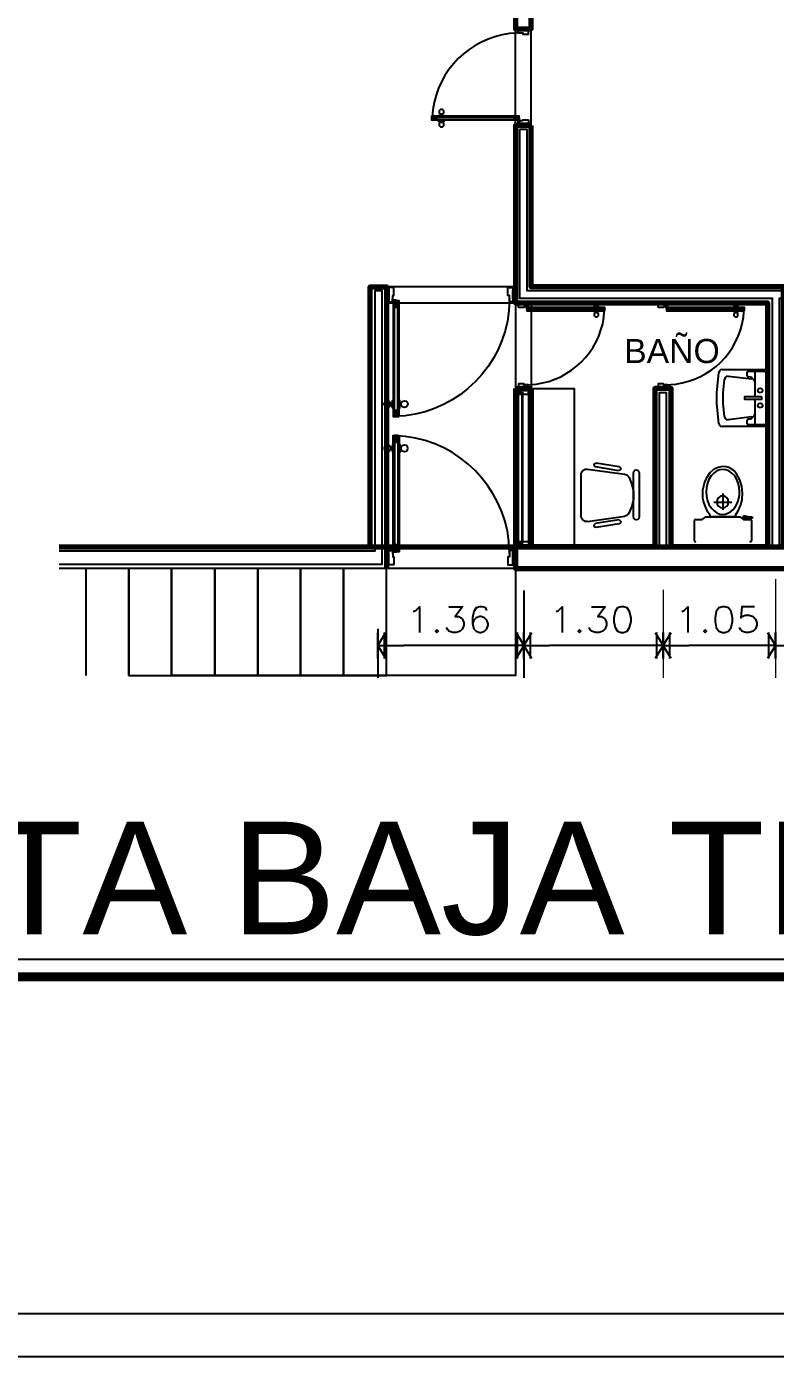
# Model space of a CAD drawing. Header units: inches. Extents: x 5 to 295, y 10 to 227.
# Drawn here: x 192.19 to 209.63, y 11.53 to 42.51 of the extents above; entities that cross this region are included whole.
import ezdxf

# ---------------------------------------------------------------- set-up
doc = ezdxf.new("R2010")
doc.units = ezdxf.units.IN
doc.header["$MEASUREMENT"] = 0
for name, color, linetype in [('1- 1', 1, 'Continuous'), ('1- muro 1', 8, 'Continuous'), ('1- muro de carga', 5, 'Continuous'), ('1- tex', 81, 'Continuous'), ('2- sanitarios', 2, 'Continuous'), ('8', 8, 'Continuous'), ('dim-75', 2, 'Continuous'), ('proy ante', 7, 'Continuous'), ('PUERTAS', 2, 'Continuous'), ('Ventana', 140, 'Continuous')]:
    doc.layers.add(name, color=color, linetype=linetype)
doc.styles.add('ALA', font='arial.ttf')
doc.styles.add('ROMANT', font='arial.ttf', dxfattribs={"height": 22})

msp = doc.modelspace()

# ---------------------------------------------------------------- linework, layer by layer
at = {"layer": '1- 1', "lineweight": 25}
for points in [[(4.72, 226.632), (4.72, 11.529), (294.863, 11.529), (294.863, 226.632), (4.72, 226.632)], [(194.57, 27.39), (194.57, 29.886), (193.567, 29.886), (193.567, 27.39)], [(194.57, 29.886), (194.57, 27.39), (195.566, 27.39), (195.566, 29.886), (194.57, 29.886)], [(203.575, 29.886), (203.575, 27.39), (195.566, 27.39), (196.569, 27.39), (196.569, 29.886), (195.566, 29.886), (195.566, 27.39)], [(196.569, 29.886), (196.569, 27.39), (197.572, 27.39), (197.572, 29.886), (196.569, 29.886)], [(197.572, 29.886), (197.572, 27.39), (198.567, 27.39), (198.567, 29.886), (197.572, 29.886)], [(198.567, 29.886), (198.567, 27.39), (199.57, 27.39), (199.57, 29.886), (198.567, 29.886)], [(199.57, 29.886), (199.57, 27.39), (200.573, 27.39), (200.573, 29.886), (199.57, 29.886)], [(250.194, 12.524), (6.229, 12.524)]]:
    msp.add_lwpolyline(points, dxfattribs=at)
at = {"layer": '1- muro 1', "lineweight": 70}
for points in [[(192.943, 30.392), (218.077, 30.392), (218.077, 79.91)], [(203.852, 79.539), (218.583, 79.539), (218.583, 79.91), (203.575, 79.91), (203.575, 42.461), (203.946, 42.461), (203.946, 79.539)], [(203.946, 40.21), (203.575, 40.21), (203.575, 36.079), (209.452, 36.079), (209.452, 30.392), (207.201, 30.392), (207.201, 34.08), (206.822, 34.08), (206.822, 30.392), (203.575, 30.392), (203.575, 29.886), (218.07, 29.886), (218.07, 30.392), (209.823, 30.392), (209.823, 36.45), (203.946, 36.45), (203.946, 40.21)], [(200.194, 30.392), (200.194, 36.45), (200.573, 36.45), (200.573, 29.886)], [(203.575, 34.08), (203.946, 34.08)], [(203.575, 34.08), (203.575, 30.392)], [(203.946, 34.08), (203.946, 30.392)]]:
    msp.add_lwpolyline(points, dxfattribs=at)
at = {"layer": '1- muro de carga'}
for points in [[(203.67, 40.115), (203.67, 36.182), (209.555, 36.182), (209.555, 30.392)], [(209.728, 30.392), (209.728, 36.182), (211.656, 36.182), (211.656, 36.355), (203.852, 36.355), (203.852, 40.115), (203.67, 40.115)], [(192.943, 29.989), (200.471, 29.989), (200.471, 36.355), (200.297, 36.355), (200.297, 30.289), (192.943, 30.289)], [(207.098, 30.392), (207.098, 33.978), (206.924, 33.978), (206.924, 30.392)]]:
    msp.add_lwpolyline(points, dxfattribs=at)
at = {"layer": '2- sanitarios', "lineweight": 25}
for points in [[(208.314, 33.259), (208.267, 33.741), (208.267, 33.978), (208.314, 34.452)], [(208.393, 34.523), (208.354, 34.515), (208.33, 34.491), (208.314, 34.452)], [(208.393, 34.523), (209.428, 34.523)], [(209.002, 34.483), (208.986, 34.475), (208.978, 34.46)], [(208.978, 34.373), (208.978, 34.46)], [(209.002, 34.483), (209.389, 34.483)], [(209.152, 34.523), (209.152, 33.891)], [(209.412, 34.46), (209.404, 34.475), (209.389, 34.483)], [(209.412, 34.46), (209.412, 33.259)], [(209.452, 34.499), (209.444, 34.515), (209.428, 34.523)], [(209.452, 34.499), (209.452, 33.219)], [(208.449, 33.417), (208.417, 33.741), (208.417, 33.978), (208.449, 34.294)], [(208.536, 34.365), (208.496, 34.357), (208.464, 34.333), (208.449, 34.294)], [(208.536, 34.365), (209.081, 34.302)], [(208.978, 34.373), (208.986, 34.357), (209.002, 34.349)], [(209.089, 34.302), (209.089, 34.31), (209.081, 34.333), (209.057, 34.341), (209.002, 34.349)], [(209.152, 34.231), (209.144, 34.262), (209.12, 34.294), (209.081, 34.302)], [(203.946, 30.392), (204.949, 30.392), (204.949, 34.073), (203.946, 34.073)], [(209.31, 33.891), (209.31, 33.828), (208.923, 33.828), (208.923, 33.891), (209.31, 33.891)], [(209.152, 33.828), (209.152, 33.196)], [(209.081, 33.417), (209.12, 33.425), (209.144, 33.456), (209.152, 33.488)], [(208.314, 33.259), (208.33, 33.227), (208.354, 33.204), (208.393, 33.196)], [(209.428, 33.196), (208.393, 33.196)], [(208.449, 33.417), (208.464, 33.385), (208.496, 33.362), (208.536, 33.354)], [(209.081, 33.417), (208.536, 33.354)], [(209.002, 33.37), (208.986, 33.362), (208.978, 33.346)], [(208.978, 33.259), (208.978, 33.346)], [(208.978, 33.259), (208.986, 33.243), (209.002, 33.235)], [(209.002, 33.37), (209.057, 33.37), (209.081, 33.385), (209.089, 33.409), (209.089, 33.417)], [(209.389, 33.235), (209.002, 33.235)], [(209.389, 33.235), (209.404, 33.243), (209.412, 33.259)], [(209.428, 33.196), (209.444, 33.204), (209.452, 33.219)], [(205.439, 32.256), (205.416, 32.272), (205.408, 32.303), (205.423, 32.335), (205.455, 32.343)], [(205.984, 32.161), (205.439, 32.256)], [(205.992, 32.256), (205.455, 32.343)], [(205.992, 32.256), (206.024, 32.232), (206.032, 32.201), (206.008, 32.177), (205.984, 32.169)], [(205.1, 32.066), (205.115, 32.129), (205.147, 32.169), (205.202, 32.201), (205.258, 32.201)], [(205.1, 32.066), (205.1, 31.118)], [(205.258, 32.201), (206.126, 32.082)], [(206.126, 32.082), (206.174, 32.066), (206.205, 32.035), (206.229, 32.003)], [(206.229, 32.003), (206.292, 31.845), (206.324, 31.679), (206.324, 31.505), (206.292, 31.34), (206.229, 31.189)], [(206.324, 32.114), (206.332, 32.145), (206.355, 32.177), (206.387, 32.185), (206.427, 32.177), (206.45, 32.145), (206.458, 32.114)], [(206.324, 31.095), (206.324, 32.114)], [(206.458, 32.114), (206.458, 31.095)], [(208.133, 32.043), (208.085, 31.964), (208.054, 31.877)], [(208.686, 32.043), (208.622, 32.106), (208.551, 32.161), (208.48, 32.185), (208.409, 32.193), (208.338, 32.185), (208.267, 32.161), (208.196, 32.106), (208.133, 32.043)], [(208.765, 31.877), (208.733, 31.964), (208.686, 32.043)], [(208.867, 31.64), (208.852, 31.798), (208.804, 31.956), (208.725, 32.09)], [(208.054, 31.877), (208.03, 31.774), (208.022, 31.671), (208.03, 31.569), (208.054, 31.466)], [(208.409, 31.632), (208.409, 31.253)], [(208.701, 31.126), (208.773, 31.245), (208.828, 31.371), (208.859, 31.505), (208.867, 31.64)], [(208.196, 31.434), (208.615, 31.434)], [(208.267, 31.434), (208.275, 31.387), (208.307, 31.34), (208.354, 31.308), (208.409, 31.3), (208.457, 31.308), (208.504, 31.34), (208.536, 31.387), (208.543, 31.434), (208.536, 31.49), (208.504, 31.537), (208.457, 31.569), (208.409, 31.577), (208.354, 31.569), (208.307, 31.537), (208.275, 31.49), (208.267, 31.434)], [(205.258, 30.984), (205.202, 30.984), (205.147, 31.016), (205.115, 31.063), (205.1, 31.118)], [(205.258, 30.984), (206.126, 31.103)], [(205.984, 31.024), (205.439, 30.937)], [(205.984, 31.024), (206.008, 31.008), (206.032, 30.984), (206.024, 30.953), (205.992, 30.929)], [(206.229, 31.189), (206.205, 31.15), (206.174, 31.118), (206.126, 31.103)], [(206.458, 31.095), (206.45, 31.055), (206.427, 31.032), (206.387, 31.024), (206.355, 31.032), (206.332, 31.055), (206.324, 31.095)], [(207.777, 31.032), (207.754, 31.024), (207.738, 31.008)], [(207.738, 31.008), (207.738, 30.534)], [(207.777, 31.032), (207.927, 31.032), (208.014, 31.087), (208.804, 31.087), (208.891, 31.032), (209.041, 31.032)], [(208.117, 31.087), (208.117, 31.126)], [(208.701, 31.126), (208.701, 31.087), (208.117, 31.087)], [(208.891, 31.11), (208.931, 31.11), (209.025, 31.087), (209.089, 31.087)], [(208.891, 31.063), (208.891, 31.11)], [(209.089, 31.087), (209.089, 31.063), (208.891, 31.063)], [(209.073, 31.008), (209.065, 31.024), (209.041, 31.032)], [(209.073, 31.008), (209.073, 30.534)], [(205.455, 30.842), (205.423, 30.85), (205.408, 30.881), (205.416, 30.913), (205.439, 30.929)], [(205.992, 30.929), (205.455, 30.842)], [(207.738, 30.534), (207.754, 30.518), (207.777, 30.51)], [(209.041, 30.51), (209.065, 30.518), (209.073, 30.534)]]:
    msp.add_lwpolyline(points, dxfattribs=at)
for points in [[(209.278, 33.978), (209.278, 33.978), (209.318, 33.994), (209.318, 33.994), (209.393, 34.118), (209.163, 34.118), (209.239, 33.994), (209.239, 33.994), (209.278, 33.978), (209.278, 33.978)], [(209.278, 33.63), (209.278, 33.63), (209.318, 33.646), (209.318, 33.646), (209.393, 33.771), (209.163, 33.771), (209.239, 33.646), (209.239, 33.646), (209.278, 33.63), (209.278, 33.63)], [(208.725, 32.09), (208.725, 32.09), (208.662, 32.169), (208.662, 32.169), (208.513, 32.291), (208.338, 32.283), (208.18, 32.185), (208.18, 32.185), (208.109, 32.114), (208.109, 32.114)], [(208.109, 32.114), (208.109, 32.114), (208.022, 31.987), (208.022, 31.987), (207.905, 31.741), (207.894, 31.494), (208.03, 31.253), (208.03, 31.253), (208.117, 31.126), (208.117, 31.126)], [(208.054, 31.466), (208.054, 31.466), (208.085, 31.379), (208.085, 31.379), (208.392, 30.858), (208.879, 31.311), (208.788, 31.774), (208.788, 31.774), (208.765, 31.877), (208.765, 31.877)]]:
    msp.add_open_spline(points, degree=3, knots=[0, 0, 0, 0, 1, 1, 1, 2, 2, 2, 3, 3, 3, 3], dxfattribs=at)
at = {"layer": '8'}
msp.add_line((181.97, 20.784), (233.721, 20.784), dxfattribs=at)
at = {"layer": '8', "const_width": 0.206}
msp.add_lwpolyline([(181.97, 20.373), (233.721, 20.373)], dxfattribs=at)
at = {"layer": 'dim-75'}
for points in [[(203.773, 29.373), (203.773, 27.343)], [(203.773, 29.373), (203.773, 27.343)], [(201.197, 28.883), (201.253, 28.907), (201.34, 28.994), (201.34, 28.393)], [(202.027, 28.994), (202.343, 28.994), (202.169, 28.765), (202.256, 28.765), (202.311, 28.741), (202.343, 28.709), (202.374, 28.622), (202.374, 28.567), (202.343, 28.48), (202.288, 28.425), (202.201, 28.393), (202.114, 28.393), (202.027, 28.425), (202.003, 28.456), (201.972, 28.512)], [(202.912, 28.907), (202.888, 28.97), (202.801, 28.994), (202.746, 28.994), (202.659, 28.97), (202.604, 28.883), (202.572, 28.741), (202.572, 28.599), (202.604, 28.48), (202.659, 28.425), (202.746, 28.393), (202.769, 28.393), (202.856, 28.425), (202.912, 28.48), (202.943, 28.567), (202.943, 28.599), (202.912, 28.686), (202.856, 28.741), (202.769, 28.765), (202.746, 28.765), (202.659, 28.741), (202.604, 28.686), (202.572, 28.599)], [(204.523, 28.883), (204.578, 28.907), (204.665, 28.994), (204.665, 28.393)], [(205.352, 28.994), (205.668, 28.994), (205.495, 28.765), (205.581, 28.765), (205.637, 28.741), (205.668, 28.709), (205.7, 28.622), (205.7, 28.567), (205.668, 28.48), (205.613, 28.425), (205.526, 28.393), (205.439, 28.393), (205.352, 28.425), (205.321, 28.456), (205.297, 28.512)], [(206.04, 28.994), (205.953, 28.97), (205.897, 28.883), (205.866, 28.741), (205.866, 28.654), (205.897, 28.512), (205.953, 28.425), (206.04, 28.393), (206.095, 28.393), (206.182, 28.425), (206.237, 28.512), (206.269, 28.654), (206.269, 28.741), (206.237, 28.883), (206.182, 28.97), (206.095, 28.994), (206.04, 28.994)], [(207.453, 28.883), (207.509, 28.907), (207.596, 28.994), (207.596, 28.393)], [(208.401, 28.994), (208.314, 28.97), (208.251, 28.883), (208.228, 28.741), (208.228, 28.654), (208.251, 28.512), (208.314, 28.425), (208.401, 28.393), (208.457, 28.393), (208.543, 28.425), (208.599, 28.512), (208.63, 28.654), (208.63, 28.741), (208.599, 28.883), (208.543, 28.97), (208.457, 28.994), (208.401, 28.994)], [(209.144, 28.994), (208.852, 28.994), (208.828, 28.741), (208.852, 28.765), (208.938, 28.796), (209.025, 28.796), (209.112, 28.765), (209.168, 28.709), (209.199, 28.622), (209.199, 28.567), (209.168, 28.48), (209.112, 28.425), (209.025, 28.393), (208.938, 28.393), (208.852, 28.425), (208.828, 28.456), (208.796, 28.512)], [(200.368, 28.48), (200.368, 27.343)], [(200.558, 27.793), (200.368, 28.093), (200.558, 28.393)], [(200.368, 27.793), (200.368, 28.393)], [(200.518, 28.393), (200.518, 27.793)], [(201.743, 28.456), (201.711, 28.425), (201.743, 28.393), (201.774, 28.425), (201.743, 28.456)], [(203.591, 28.393), (203.773, 28.093), (203.591, 27.793)], [(203.622, 27.793), (203.622, 28.393)], [(203.962, 27.793), (203.773, 28.093), (203.962, 28.393)], [(203.773, 27.793), (203.773, 28.393)], [(203.773, 28.393), (203.773, 27.793)], [(203.923, 28.393), (203.923, 27.793)], [(205.068, 28.456), (205.036, 28.425), (205.068, 28.393), (205.1, 28.425), (205.068, 28.456)], [(206.829, 28.393), (207.019, 28.093), (206.829, 27.793)], [(206.869, 27.793), (206.869, 28.393)], [(207.201, 27.793), (207.019, 28.093), (207.201, 28.393)], [(207.019, 27.793), (207.019, 28.393)], [(207.019, 28.393), (207.019, 27.793)], [(207.169, 28.393), (207.169, 27.793)], [(207.998, 28.456), (207.967, 28.425), (207.998, 28.393), (208.03, 28.425), (207.998, 28.456)], [(209.452, 28.393), (209.634, 28.093), (209.452, 27.793)], [(209.483, 27.793), (209.483, 28.393)], [(209.634, 27.793), (209.634, 28.393)], [(209.634, 28.393), (209.634, 27.793)], [(200.368, 28.093), (200.968, 28.093)], [(203.172, 28.093), (200.968, 28.093)], [(203.773, 28.093), (203.172, 28.093)], [(203.773, 28.093), (204.373, 28.093)], [(206.419, 28.093), (204.373, 28.093)], [(207.019, 28.093), (206.419, 28.093)], [(207.019, 28.093), (207.619, 28.093)], [(209.033, 28.093), (207.619, 28.093)], [(209.634, 28.093), (209.033, 28.093)], [(209.634, 28.093), (210.234, 28.093)]]:
    msp.add_lwpolyline(points, dxfattribs=at)
at = {"layer": 'proy ante', "lineweight": 5}
for points in [[(209.634, 29.641), (209.634, 27.343)], [(209.634, 29.641), (209.634, 27.343)], [(207.019, 29.389), (207.019, 27.343)], [(207.019, 29.389), (207.019, 27.343)]]:
    msp.add_lwpolyline(points, dxfattribs=at)
at = {"layer": 'PUERTAS', "lineweight": 25}
for points in [[(203.575, 40.21), (203.575, 42.461)], [(203.686, 42.461), (203.686, 42.422), (203.836, 42.422), (203.836, 42.461), (203.686, 42.461)], [(203.946, 40.21), (203.946, 42.461)], [(203.638, 42.422), (203.638, 42.366), (203.749, 42.366), (203.749, 42.335), (203.883, 42.335), (203.883, 42.422), (203.638, 42.422)], [(201.632, 40.431), (203.654, 40.431), (203.654, 40.384), (203.646, 40.384), (203.646, 40.329), (201.632, 40.329), (201.632, 40.431)], [(201.632, 40.407), (201.743, 40.352)], [(201.743, 40.407), (201.632, 40.352), (201.743, 40.352), (201.743, 40.407), (201.632, 40.407), (201.632, 40.352)], [(201.743, 40.407), (203.536, 40.407)], [(201.743, 40.352), (203.536, 40.352)], [(201.782, 40.439), (201.782, 40.431)], [(201.782, 40.313), (201.782, 40.329)], [(201.782, 40.313), (201.924, 40.313)], [(201.869, 40.471), (201.908, 40.502), (201.908, 40.55), (201.877, 40.581), (201.829, 40.581), (201.798, 40.55), (201.798, 40.502), (201.829, 40.471)], [(201.829, 40.289), (201.798, 40.257), (201.798, 40.21), (201.829, 40.178), (201.877, 40.178), (201.908, 40.21), (201.908, 40.257), (201.869, 40.289)], [(201.814, 40.439), (201.814, 40.431)], [(201.814, 40.313), (201.814, 40.329)], [(201.822, 40.439), (201.822, 40.431)], [(201.822, 40.313), (201.822, 40.329)], [(201.837, 40.439), (201.837, 40.431)], [(201.837, 40.313), (201.837, 40.329)], [(201.853, 40.439), (201.853, 40.431)], [(201.853, 40.313), (201.853, 40.329)], [(201.861, 40.471), (201.861, 40.439)], [(201.861, 40.289), (201.861, 40.313)], [(201.869, 40.471), (201.869, 40.439)], [(201.869, 40.439), (201.869, 40.431)], [(201.869, 40.313), (201.869, 40.329)], [(201.869, 40.289), (201.869, 40.313)], [(201.877, 40.439), (201.877, 40.431)], [(201.877, 40.313), (201.877, 40.329)], [(201.885, 40.439), (201.885, 40.431)], [(201.885, 40.313), (201.885, 40.329)], [(201.893, 40.439), (201.893, 40.431)], [(201.893, 40.313), (201.893, 40.329)], [(201.901, 40.439), (201.901, 40.431)], [(201.901, 40.439), (201.901, 40.431)], [(201.901, 40.313), (201.901, 40.329)], [(201.901, 40.313), (201.901, 40.329)], [(201.924, 40.439), (201.924, 40.431)], [(201.924, 40.439), (201.924, 40.431)], [(201.924, 40.313), (201.924, 40.329)], [(201.924, 40.313), (201.924, 40.329)], [(203.536, 40.407), (203.536, 40.352), (203.646, 40.352), (203.646, 40.407), (203.536, 40.407)], [(203.536, 40.407), (203.646, 40.352)], [(203.536, 40.352), (203.646, 40.407)], [(203.536, 40.352), (203.536, 40.352)], [(203.883, 40.344), (203.883, 40.257), (203.638, 40.257), (203.638, 40.313), (203.686, 40.313), (203.686, 40.321), (203.749, 40.321), (203.749, 40.344), (203.883, 40.344)], [(203.654, 40.329), (203.654, 40.376), (203.662, 40.376), (203.662, 40.329)], [(203.654, 40.329), (203.654, 40.321), (203.662, 40.313), (203.67, 40.321), (203.67, 40.329), (203.662, 40.329)], [(203.686, 40.257), (203.686, 40.21), (203.836, 40.21), (203.836, 40.257), (203.686, 40.257)], [(203.575, 36.45), (200.573, 36.45)], [(200.573, 36.079), (200.573, 36.45)], [(200.629, 36.363), (200.629, 36.166), (200.573, 36.166), (200.573, 36.363), (200.629, 36.363)], [(200.739, 36.434), (200.629, 36.434), (200.629, 36.103), (200.708, 36.103), (200.708, 36.174), (200.716, 36.174), (200.716, 36.245), (200.739, 36.245), (200.739, 36.434)], [(203.512, 36.103), (203.441, 36.103), (203.441, 36.245), (203.401, 36.245), (203.401, 36.434), (203.512, 36.434), (203.512, 36.103)], [(203.575, 36.363), (203.575, 36.166), (203.512, 36.166), (203.512, 36.363), (203.575, 36.363)], [(200.573, 36.079), (203.575, 36.079), (203.575, 34.08)], [(200.629, 36.166), (200.629, 36.166)], [(200.731, 36.126), (200.724, 36.118), (200.716, 36.126), (200.708, 36.134), (200.716, 36.142), (200.731, 36.142)], [(200.866, 33.425), (200.866, 36.126), (200.795, 36.126), (200.795, 36.11), (200.724, 36.11), (200.724, 33.425), (200.866, 33.425)], [(200.731, 36.126), (200.795, 36.126), (200.795, 36.142), (200.731, 36.142)], [(200.755, 35.968), (200.755, 36.11), (200.834, 36.11), (200.834, 35.968), (200.755, 35.968)], [(200.834, 35.96), (200.755, 36.11)], [(200.755, 35.96), (200.834, 36.11)], [(200.755, 33.575), (200.755, 35.968)], [(200.834, 33.575), (200.834, 35.968)], [(203.575, 36.166), (203.575, 36.166)], [(203.646, 35.968), (203.646, 36.039), (203.875, 36.039), (203.875, 35.992), (203.828, 35.992), (203.828, 35.984), (203.773, 35.984), (203.773, 35.968), (203.646, 35.968)], [(203.828, 36.039), (203.828, 36.079), (203.694, 36.079), (203.694, 36.039), (203.828, 36.039)], [(203.852, 35.968), (203.859, 35.976), (203.859, 35.984), (203.844, 35.984), (203.844, 35.968)], [(203.852, 35.968), (203.852, 35.929), (203.844, 35.929), (203.844, 35.968)], [(205.652, 35.881), (203.852, 35.881), (203.852, 35.929), (203.859, 35.929), (203.859, 35.976), (205.652, 35.976), (205.652, 35.881)], [(203.962, 35.905), (203.962, 35.953), (203.859, 35.953), (203.859, 35.905), (203.962, 35.905)], [(203.962, 35.905), (203.867, 35.953)], [(203.962, 35.953), (203.867, 35.905)], [(203.946, 36.079), (203.946, 34.08)], [(205.558, 35.953), (203.962, 35.953)], [(203.962, 35.953), (203.962, 35.953)], [(205.518, 35.984), (205.4, 35.984)], [(205.4, 35.984), (205.4, 35.976)], [(205.479, 36.016), (205.51, 36.039), (205.51, 36.079), (205.479, 36.11), (205.439, 36.11), (205.408, 36.079), (205.408, 36.039), (205.439, 36.016)], [(205.416, 35.984), (205.416, 35.976)], [(205.416, 35.984), (205.416, 35.976)], [(205.423, 35.984), (205.423, 35.976)], [(205.431, 35.984), (205.431, 35.976)], [(205.479, 36.016), (205.439, 36.016), (205.439, 35.984)], [(205.439, 36.016), (205.439, 35.984)], [(205.439, 35.984), (205.439, 35.976)], [(205.447, 36.016), (205.447, 35.984)], [(205.447, 35.984), (205.447, 35.976)], [(205.455, 36.016), (205.455, 35.984)], [(205.463, 35.984), (205.463, 35.976)], [(205.471, 35.984), (205.471, 35.976)], [(205.487, 35.984), (205.487, 35.976)], [(205.502, 35.984), (205.502, 35.976)], [(205.502, 35.984), (205.502, 35.976)], [(205.51, 35.984), (205.51, 35.976)], [(205.518, 35.984), (205.518, 35.976)], [(205.652, 35.905), (205.558, 35.953)], [(205.558, 35.905), (205.652, 35.953), (205.558, 35.953), (205.558, 35.905), (205.652, 35.905), (205.652, 35.953)], [(206.901, 35.968), (206.901, 36.039), (207.122, 36.039), (207.122, 35.992), (207.074, 35.992), (207.074, 35.984), (207.027, 35.984), (207.027, 35.968), (206.901, 35.968)], [(207.082, 36.039), (207.082, 36.079), (206.948, 36.079), (206.948, 36.039), (207.082, 36.039)], [(207.106, 35.968), (207.114, 35.976), (207.106, 35.984), (207.098, 35.984), (207.098, 35.968)], [(207.106, 35.968), (207.106, 35.929), (207.098, 35.929), (207.098, 35.968)], [(208.907, 35.881), (207.106, 35.881), (207.106, 35.929), (207.114, 35.929), (207.114, 35.976), (208.907, 35.976), (208.907, 35.881)], [(207.216, 35.905), (207.216, 35.953), (207.114, 35.953), (207.114, 35.905), (207.216, 35.905)], [(207.216, 35.905), (207.114, 35.953)], [(207.216, 35.953), (207.114, 35.905)], [(208.812, 35.953), (207.216, 35.953)], [(207.216, 35.953), (207.216, 35.953)], [(208.773, 35.984), (208.646, 35.984)], [(208.646, 35.984), (208.646, 35.976)], [(208.733, 36.016), (208.757, 36.039), (208.757, 36.079), (208.733, 36.11), (208.694, 36.11), (208.662, 36.079), (208.662, 36.039), (208.694, 36.016)], [(208.662, 35.984), (208.662, 35.976)], [(208.678, 35.984), (208.678, 35.976)], [(208.686, 35.984), (208.686, 35.976)], [(208.694, 36.016), (208.694, 35.984)], [(208.694, 35.984), (208.694, 35.976)], [(208.701, 36.016), (208.701, 35.984)], [(208.709, 35.984), (208.709, 35.976)], [(208.717, 36.016), (208.717, 35.984)], [(208.725, 35.984), (208.725, 35.976)], [(208.733, 36.016), (208.733, 35.984)], [(208.733, 35.984), (208.733, 35.976)], [(208.741, 35.984), (208.741, 35.976)], [(208.773, 35.984), (208.773, 35.976)], [(208.907, 35.905), (208.812, 35.953)], [(208.812, 35.905), (208.907, 35.953), (208.812, 35.953), (208.812, 35.905), (208.907, 35.905), (208.907, 35.953)], [(205.558, 35.905), (203.962, 35.905)], [(205.4, 35.874), (205.4, 35.881)], [(205.439, 35.85), (205.408, 35.818), (205.408, 35.779), (205.439, 35.747), (205.479, 35.747), (205.51, 35.779), (205.51, 35.818), (205.479, 35.85)], [(205.416, 35.874), (205.416, 35.881)], [(205.416, 35.874), (205.416, 35.881)], [(205.423, 35.874), (205.423, 35.881)], [(205.431, 35.874), (205.431, 35.881)], [(205.439, 35.874), (205.439, 35.881)], [(205.439, 35.85), (205.439, 35.874)], [(205.439, 35.874), (205.439, 35.85), (205.479, 35.85)], [(205.447, 35.874), (205.447, 35.881)], [(205.447, 35.85), (205.447, 35.874)], [(205.455, 35.85), (205.455, 35.874)], [(205.463, 35.874), (205.463, 35.881)], [(205.471, 35.874), (205.471, 35.881)], [(205.487, 35.874), (205.487, 35.881)], [(205.502, 35.874), (205.502, 35.881)], [(205.502, 35.874), (205.502, 35.881)], [(205.51, 35.874), (205.51, 35.881)], [(205.518, 35.874), (205.518, 35.881)], [(208.812, 35.905), (207.216, 35.905)], [(208.646, 35.874), (208.646, 35.881)], [(208.773, 35.874), (208.646, 35.874)], [(208.662, 35.874), (208.662, 35.881)], [(208.694, 35.85), (208.662, 35.818), (208.662, 35.779), (208.694, 35.747), (208.733, 35.747), (208.757, 35.779), (208.757, 35.818), (208.733, 35.85)], [(208.678, 35.874), (208.678, 35.881)], [(208.686, 35.874), (208.686, 35.881)], [(208.694, 35.874), (208.694, 35.881)], [(208.694, 35.85), (208.694, 35.874)], [(208.701, 35.85), (208.701, 35.874)], [(208.709, 35.874), (208.709, 35.881)], [(208.717, 35.85), (208.717, 35.874)], [(208.725, 35.874), (208.725, 35.881)], [(208.733, 35.874), (208.733, 35.881)], [(208.733, 35.85), (208.733, 35.874)], [(208.741, 35.874), (208.741, 35.881)], [(208.773, 35.874), (208.773, 35.881)], [(203.875, 34.12), (203.875, 34.167), (203.773, 34.167), (203.773, 34.191), (203.646, 34.191), (203.646, 34.12), (203.875, 34.12)], [(203.828, 34.08), (203.828, 34.12), (203.694, 34.12), (203.694, 34.08), (203.828, 34.08)], [(207.122, 34.12), (207.122, 34.167), (207.027, 34.167), (207.027, 34.191), (206.901, 34.191), (206.901, 34.12), (207.122, 34.12)], [(207.082, 34.08), (207.082, 34.12), (206.948, 34.12), (206.948, 34.08), (207.082, 34.08)], [(200.708, 33.622), (200.708, 33.812)], [(200.708, 33.812), (200.724, 33.812)], [(200.708, 33.796), (200.724, 33.796)], [(200.708, 33.788), (200.724, 33.788)], [(200.708, 33.78), (200.724, 33.78)], [(200.708, 33.772), (200.724, 33.772)], [(200.882, 33.812), (200.866, 33.812)], [(200.866, 33.622), (200.882, 33.622), (200.882, 33.812)], [(200.882, 33.796), (200.866, 33.796)], [(200.882, 33.788), (200.866, 33.788)], [(200.882, 33.78), (200.866, 33.78)], [(200.882, 33.772), (200.866, 33.772)], [(200.668, 33.686), (200.668, 33.749)], [(200.668, 33.749), (200.708, 33.749)], [(200.668, 33.733), (200.708, 33.733)], [(200.668, 33.709), (200.708, 33.709)], [(200.668, 33.701), (200.708, 33.701)], [(200.668, 33.693), (200.708, 33.693)], [(200.668, 33.686), (200.708, 33.686)], [(200.708, 33.765), (200.724, 33.765)], [(200.708, 33.757), (200.724, 33.757)], [(200.708, 33.741), (200.724, 33.741)], [(200.708, 33.717), (200.724, 33.717)], [(200.708, 33.701), (200.724, 33.701)], [(200.708, 33.686), (200.724, 33.686)], [(200.708, 33.67), (200.724, 33.67)], [(200.708, 33.662), (200.724, 33.662)], [(200.708, 33.654), (200.724, 33.654)], [(200.708, 33.654), (200.724, 33.654)], [(200.708, 33.646), (200.724, 33.646)], [(200.708, 33.622), (200.724, 33.622)], [(200.708, 33.622), (200.724, 33.622)], [(200.834, 33.425), (200.755, 33.575)], [(200.834, 33.575), (200.755, 33.425), (200.755, 33.575), (200.834, 33.575), (200.834, 33.425), (200.755, 33.425)], [(200.882, 33.765), (200.866, 33.765)], [(200.882, 33.757), (200.866, 33.757)], [(200.882, 33.741), (200.866, 33.741)], [(200.882, 33.717), (200.866, 33.717)], [(200.882, 33.701), (200.866, 33.701)], [(200.882, 33.686), (200.866, 33.686)], [(200.882, 33.67), (200.866, 33.67)], [(200.882, 33.662), (200.866, 33.662)], [(200.882, 33.654), (200.866, 33.654)], [(200.882, 33.654), (200.866, 33.654)], [(200.882, 33.646), (200.866, 33.646)], [(200.882, 33.622), (200.866, 33.622)], [(200.913, 33.749), (200.882, 33.749)], [(200.913, 33.733), (200.882, 33.733)], [(200.913, 33.709), (200.882, 33.709)], [(200.913, 33.701), (200.882, 33.701)], [(200.913, 33.693), (200.882, 33.693)], [(200.913, 33.686), (200.882, 33.686)], [(200.913, 33.686), (200.913, 33.749)], [(200.866, 32.983), (200.866, 30.273), (200.795, 30.273), (200.795, 30.289), (200.724, 30.289), (200.724, 32.983), (200.866, 32.983)], [(200.834, 32.983), (200.755, 32.832)], [(200.834, 32.832), (200.755, 32.983), (200.755, 32.832), (200.834, 32.832), (200.834, 32.983), (200.755, 32.983)], [(200.668, 32.714), (200.668, 32.659), (200.708, 32.659)], [(200.668, 32.706), (200.708, 32.706)], [(200.668, 32.698), (200.708, 32.698)], [(200.668, 32.674), (200.708, 32.674)], [(200.668, 32.667), (200.708, 32.667)], [(200.668, 32.659), (200.708, 32.659)], [(200.708, 32.777), (200.708, 32.588)], [(200.708, 32.777), (200.724, 32.777)], [(200.708, 32.761), (200.724, 32.761)], [(200.708, 32.761), (200.724, 32.761)], [(200.708, 32.753), (200.724, 32.753)], [(200.708, 32.73), (200.724, 32.73)], [(200.708, 32.722), (200.724, 32.722)], [(200.708, 32.706), (200.724, 32.706)], [(200.708, 32.682), (200.724, 32.682)], [(200.708, 32.667), (200.724, 32.667)], [(200.708, 32.651), (200.724, 32.651)], [(200.708, 32.635), (200.724, 32.635)], [(200.708, 32.619), (200.724, 32.619)], [(200.708, 32.588), (200.724, 32.588)], [(200.708, 32.588), (200.724, 32.588)], [(200.755, 32.832), (200.755, 30.439)], [(200.834, 32.832), (200.834, 30.439)], [(200.882, 32.777), (200.866, 32.777)], [(200.882, 32.761), (200.866, 32.761)], [(200.882, 32.761), (200.866, 32.761)], [(200.882, 32.753), (200.866, 32.753)], [(200.882, 32.73), (200.866, 32.73)], [(200.882, 32.722), (200.866, 32.722)], [(200.882, 32.706), (200.866, 32.706)], [(200.882, 32.682), (200.866, 32.682)], [(200.882, 32.667), (200.866, 32.667)], [(200.882, 32.651), (200.866, 32.651)], [(200.882, 32.635), (200.866, 32.635)], [(200.882, 32.619), (200.866, 32.619)], [(200.882, 32.588), (200.866, 32.588)], [(200.882, 32.588), (200.866, 32.588)], [(200.882, 32.777), (200.882, 32.588)], [(200.882, 32.659), (200.913, 32.659), (200.913, 32.714)], [(200.913, 32.706), (200.882, 32.706)], [(200.913, 32.698), (200.882, 32.698)], [(200.913, 32.674), (200.882, 32.674)], [(200.913, 32.667), (200.882, 32.667)], [(200.913, 32.659), (200.882, 32.659)], [(218.583, 31.766), (218.583, 29.886), (192.943, 29.886)], [(203.575, 30.392), (200.573, 30.392)], [(200.755, 30.439), (200.755, 30.289), (200.834, 30.289), (200.834, 30.439), (200.755, 30.439)], [(200.834, 30.439), (200.755, 30.297)], [(200.755, 30.439), (200.834, 30.297)], [(200.629, 30.036), (200.629, 30.242), (200.573, 30.242), (200.573, 30.036), (200.629, 30.036)], [(200.739, 29.973), (200.629, 29.973), (200.629, 30.305), (200.708, 30.305), (200.708, 30.234), (200.716, 30.234), (200.716, 30.155), (200.739, 30.155), (200.739, 29.973)], [(200.629, 30.242), (200.629, 30.242)], [(200.731, 30.281), (200.716, 30.281), (200.708, 30.273), (200.716, 30.265), (200.724, 30.257), (200.731, 30.265)], [(200.731, 30.281), (200.795, 30.281), (200.795, 30.265), (200.731, 30.265)], [(203.512, 30.305), (203.441, 30.305), (203.441, 30.155), (203.401, 30.155), (203.401, 29.973), (203.512, 29.973), (203.512, 30.305)], [(203.575, 30.036), (203.575, 30.242), (203.512, 30.242), (203.512, 30.036), (203.575, 30.036)], [(203.575, 30.242), (203.575, 30.242)], [(203.575, 29.886), (200.573, 29.886)]]:
    msp.add_lwpolyline(points, dxfattribs=at)
for points, knots in [([(203.694, 42.366), (203.694, 42.366), (203.441, 42.351), (203.441, 42.351), (202.499, 42.226), (201.784, 41.51), (201.648, 40.573), (201.648, 40.573), (201.632, 40.329), (201.632, 40.329)], [0, 0, 0, 0, 1, 1, 1, 2, 2, 2, 3, 3, 3, 3]), ([(201.782, 40.439), (201.782, 40.439), (201.782, 40.431), (201.782, 40.431), (201.782, 40.431), (201.782, 40.439), (201.782, 40.439), (201.782, 40.439), (201.782, 40.431), (201.782, 40.431), (201.782, 40.431), (201.782, 40.439), (201.782, 40.439), (201.782, 40.439), (201.924, 40.439), (201.924, 40.439)], [0, 0, 0, 0, 1, 1, 1, 2, 2, 2, 3, 3, 3, 4, 4, 4, 5, 5, 5, 5]), ([(201.782, 40.313), (201.782, 40.313), (201.782, 40.329), (201.782, 40.329), (201.782, 40.329), (201.782, 40.313), (201.782, 40.313), (201.782, 40.313), (201.782, 40.329), (201.782, 40.329), (201.782, 40.329), (201.782, 40.313), (201.782, 40.313)], [0, 0, 0, 0, 1, 1, 1, 2, 2, 2, 3, 3, 3, 4, 4, 4, 4]), ([(201.79, 40.439), (201.79, 40.439), (201.79, 40.431), (201.79, 40.431), (201.79, 40.431), (201.79, 40.439), (201.79, 40.439), (201.79, 40.439), (201.79, 40.431), (201.79, 40.431)], [0, 0, 0, 0, 1, 1, 1, 2, 2, 2, 3, 3, 3, 3]), ([(201.79, 40.313), (201.79, 40.313), (201.79, 40.329), (201.79, 40.329), (201.79, 40.329), (201.79, 40.313), (201.79, 40.313), (201.79, 40.313), (201.79, 40.329), (201.79, 40.329)], [0, 0, 0, 0, 1, 1, 1, 2, 2, 2, 3, 3, 3, 3]), ([(201.798, 40.439), (201.798, 40.439), (201.798, 40.431), (201.798, 40.431), (201.798, 40.431), (201.798, 40.439), (201.798, 40.439)], [0, 0, 0, 0, 1, 1, 1, 2, 2, 2, 2]), ([(201.798, 40.313), (201.798, 40.313), (201.798, 40.329), (201.798, 40.329), (201.798, 40.329), (201.798, 40.313), (201.798, 40.313)], [0, 0, 0, 0, 1, 1, 1, 2, 2, 2, 2]), ([(201.806, 40.439), (201.806, 40.439), (201.806, 40.431), (201.806, 40.431), (201.806, 40.431), (201.806, 40.439), (201.806, 40.439)], [0, 0, 0, 0, 1, 1, 1, 2, 2, 2, 2]), ([(201.806, 40.313), (201.806, 40.313), (201.806, 40.329), (201.806, 40.329), (201.806, 40.329), (201.806, 40.313), (201.806, 40.313)], [0, 0, 0, 0, 1, 1, 1, 2, 2, 2, 2]), ([(201.829, 40.471), (201.829, 40.471), (201.829, 40.439), (201.829, 40.439), (201.829, 40.439), (201.829, 40.471), (201.829, 40.471)], [0, 0, 0, 0, 1, 1, 1, 2, 2, 2, 2]), ([(201.869, 40.471), (201.869, 40.471), (201.869, 40.439), (201.869, 40.439), (201.869, 40.439), (201.869, 40.471), (201.869, 40.471), (201.869, 40.471), (201.829, 40.471), (201.829, 40.471)], [0, 0, 0, 0, 1, 1, 1, 2, 2, 2, 3, 3, 3, 3]), ([(201.829, 40.289), (201.829, 40.289), (201.869, 40.289), (201.869, 40.289), (201.869, 40.289), (201.869, 40.313), (201.869, 40.313), (201.869, 40.313), (201.869, 40.289), (201.869, 40.289)], [0, 0, 0, 0, 1, 1, 1, 2, 2, 2, 3, 3, 3, 3]), ([(201.829, 40.289), (201.829, 40.289), (201.829, 40.313), (201.829, 40.313), (201.829, 40.313), (201.829, 40.289), (201.829, 40.289)], [0, 0, 0, 0, 1, 1, 1, 2, 2, 2, 2]), ([(201.837, 40.471), (201.837, 40.471), (201.837, 40.439), (201.837, 40.439), (201.837, 40.439), (201.837, 40.471), (201.837, 40.471)], [0, 0, 0, 0, 1, 1, 1, 2, 2, 2, 2]), ([(201.837, 40.289), (201.837, 40.289), (201.837, 40.313), (201.837, 40.313), (201.837, 40.313), (201.837, 40.289), (201.837, 40.289)], [0, 0, 0, 0, 1, 1, 1, 2, 2, 2, 2]), ([(201.908, 40.439), (201.908, 40.439), (201.908, 40.431), (201.908, 40.431), (201.908, 40.431), (201.908, 40.439), (201.908, 40.439)], [0, 0, 0, 0, 1, 1, 1, 2, 2, 2, 2]), ([(201.908, 40.439), (201.908, 40.439), (201.908, 40.431), (201.908, 40.431), (201.908, 40.431), (201.908, 40.439), (201.908, 40.439)], [0, 0, 0, 0, 1, 1, 1, 2, 2, 2, 2]), ([(201.908, 40.313), (201.908, 40.313), (201.908, 40.329), (201.908, 40.329), (201.908, 40.329), (201.908, 40.313), (201.908, 40.313)], [0, 0, 0, 0, 1, 1, 1, 2, 2, 2, 2]), ([(201.908, 40.313), (201.908, 40.313), (201.908, 40.329), (201.908, 40.329), (201.908, 40.329), (201.908, 40.313), (201.908, 40.313)], [0, 0, 0, 0, 1, 1, 1, 2, 2, 2, 2]), ([(201.916, 40.439), (201.916, 40.439), (201.916, 40.431), (201.916, 40.431), (201.916, 40.431), (201.916, 40.439), (201.916, 40.439), (201.916, 40.439), (201.916, 40.431), (201.916, 40.431)], [0, 0, 0, 0, 1, 1, 1, 2, 2, 2, 3, 3, 3, 3]), ([(201.916, 40.313), (201.916, 40.313), (201.916, 40.329), (201.916, 40.329), (201.916, 40.329), (201.916, 40.313), (201.916, 40.313), (201.916, 40.313), (201.916, 40.329), (201.916, 40.329)], [0, 0, 0, 0, 1, 1, 1, 2, 2, 2, 3, 3, 3, 3]), ([(203.441, 36.174), (203.441, 36.174), (203.425, 35.889), (203.425, 35.889), (203.292, 34.615), (202.28, 33.588), (201.008, 33.441), (201.008, 33.441), (200.724, 33.425), (200.724, 33.425)], [0, 0, 0, 0, 1, 1, 1, 2, 2, 2, 3, 3, 3, 3]), ([(203.82, 34.167), (203.82, 34.167), (204.057, 34.183), (204.057, 34.183), (204.869, 34.287), (205.523, 34.928), (205.637, 35.739), (205.637, 35.739), (205.652, 35.976), (205.652, 35.976)], [0, 0, 0, 0, 1, 1, 1, 2, 2, 2, 3, 3, 3, 3]), ([(205.4, 35.984), (205.4, 35.984), (205.4, 35.976), (205.4, 35.976), (205.4, 35.976), (205.4, 35.984), (205.4, 35.984), (205.4, 35.984), (205.4, 35.976), (205.4, 35.976), (205.4, 35.976), (205.4, 35.984), (205.4, 35.984)], [0, 0, 0, 0, 1, 1, 1, 2, 2, 2, 3, 3, 3, 4, 4, 4, 4]), ([(205.408, 35.984), (205.408, 35.984), (205.408, 35.976), (205.408, 35.976), (205.408, 35.976), (205.408, 35.984), (205.408, 35.984)], [0, 0, 0, 0, 1, 1, 1, 2, 2, 2, 2]), ([(205.408, 35.984), (205.408, 35.984), (205.408, 35.976), (205.408, 35.976), (205.408, 35.976), (205.408, 35.984), (205.408, 35.984)], [0, 0, 0, 0, 1, 1, 1, 2, 2, 2, 2]), ([(205.471, 36.016), (205.471, 36.016), (205.471, 35.984), (205.471, 35.984), (205.471, 35.984), (205.471, 36.016), (205.471, 36.016)], [0, 0, 0, 0, 1, 1, 1, 2, 2, 2, 2]), ([(205.479, 36.016), (205.479, 36.016), (205.479, 35.984), (205.479, 35.984), (205.479, 35.984), (205.479, 36.016), (205.479, 36.016)], [0, 0, 0, 0, 1, 1, 1, 2, 2, 2, 2]), ([(205.495, 35.984), (205.495, 35.984), (205.495, 35.976), (205.495, 35.976), (205.495, 35.976), (205.495, 35.984), (205.495, 35.984)], [0, 0, 0, 0, 1, 1, 1, 2, 2, 2, 2]), ([(205.51, 35.984), (205.51, 35.984), (205.51, 35.976), (205.51, 35.976), (205.51, 35.976), (205.51, 35.984), (205.51, 35.984), (205.51, 35.984), (205.51, 35.976), (205.51, 35.976)], [0, 0, 0, 0, 1, 1, 1, 2, 2, 2, 3, 3, 3, 3]), ([(205.518, 35.984), (205.518, 35.984), (205.518, 35.976), (205.518, 35.976), (205.518, 35.976), (205.518, 35.984), (205.518, 35.984), (205.518, 35.984), (205.518, 35.976), (205.518, 35.976), (205.518, 35.976), (205.518, 35.984), (205.518, 35.984)], [0, 0, 0, 0, 1, 1, 1, 2, 2, 2, 3, 3, 3, 4, 4, 4, 4]), ([(207.074, 34.167), (207.074, 34.167), (207.311, 34.183), (207.311, 34.183), (208.13, 34.294), (208.766, 34.917), (208.891, 35.739), (208.891, 35.739), (208.907, 35.976), (208.907, 35.976)], [0, 0, 0, 0, 1, 1, 1, 2, 2, 2, 3, 3, 3, 3]), ([(208.646, 35.984), (208.646, 35.984), (208.646, 35.976), (208.646, 35.976), (208.646, 35.976), (208.646, 35.984), (208.646, 35.984)], [0, 0, 0, 0, 1, 1, 1, 2, 2, 2, 2]), ([(208.654, 35.984), (208.654, 35.984), (208.654, 35.976), (208.654, 35.976), (208.654, 35.976), (208.654, 35.984), (208.654, 35.984), (208.654, 35.984), (208.654, 35.976), (208.654, 35.976), (208.654, 35.976), (208.654, 35.984), (208.654, 35.984)], [0, 0, 0, 0, 1, 1, 1, 2, 2, 2, 3, 3, 3, 4, 4, 4, 4]), ([(208.662, 35.984), (208.662, 35.984), (208.662, 35.976), (208.662, 35.976), (208.662, 35.976), (208.662, 35.984), (208.662, 35.984)], [0, 0, 0, 0, 1, 1, 1, 2, 2, 2, 2]), ([(208.67, 35.984), (208.67, 35.984), (208.67, 35.976), (208.67, 35.976), (208.67, 35.976), (208.67, 35.984), (208.67, 35.984)], [0, 0, 0, 0, 1, 1, 1, 2, 2, 2, 2]), ([(208.733, 36.016), (208.733, 36.016), (208.694, 36.016), (208.694, 36.016), (208.694, 36.016), (208.694, 35.984), (208.694, 35.984), (208.694, 35.984), (208.694, 36.016), (208.694, 36.016)], [0, 0, 0, 0, 1, 1, 1, 2, 2, 2, 3, 3, 3, 3]), ([(208.725, 36.016), (208.725, 36.016), (208.725, 35.984), (208.725, 35.984), (208.725, 35.984), (208.725, 36.016), (208.725, 36.016)], [0, 0, 0, 0, 1, 1, 1, 2, 2, 2, 2]), ([(208.749, 35.984), (208.749, 35.984), (208.749, 35.976), (208.749, 35.976), (208.749, 35.976), (208.749, 35.984), (208.749, 35.984)], [0, 0, 0, 0, 1, 1, 1, 2, 2, 2, 2]), ([(208.757, 35.984), (208.757, 35.984), (208.757, 35.976), (208.757, 35.976), (208.757, 35.976), (208.757, 35.984), (208.757, 35.984)], [0, 0, 0, 0, 1, 1, 1, 2, 2, 2, 2]), ([(208.765, 35.984), (208.765, 35.984), (208.765, 35.976), (208.765, 35.976), (208.765, 35.976), (208.765, 35.984), (208.765, 35.984), (208.765, 35.984), (208.765, 35.976), (208.765, 35.976), (208.765, 35.976), (208.765, 35.984), (208.765, 35.984)], [0, 0, 0, 0, 1, 1, 1, 2, 2, 2, 3, 3, 3, 4, 4, 4, 4]), ([(208.773, 35.984), (208.773, 35.984), (208.773, 35.976), (208.773, 35.976), (208.773, 35.976), (208.773, 35.984), (208.773, 35.984), (208.773, 35.984), (208.773, 35.976), (208.773, 35.976)], [0, 0, 0, 0, 1, 1, 1, 2, 2, 2, 3, 3, 3, 3]), ([(205.4, 35.874), (205.4, 35.874), (205.4, 35.881), (205.4, 35.881), (205.4, 35.881), (205.4, 35.874), (205.4, 35.874), (205.4, 35.874), (205.4, 35.881), (205.4, 35.881), (205.4, 35.881), (205.4, 35.874), (205.4, 35.874)], [0, 0, 0, 0, 1, 1, 1, 2, 2, 2, 3, 3, 3, 4, 4, 4, 4]), ([(205.518, 35.874), (205.518, 35.874), (205.518, 35.881), (205.518, 35.881), (205.518, 35.881), (205.518, 35.874), (205.518, 35.874), (205.518, 35.874), (205.518, 35.881), (205.518, 35.881), (205.518, 35.881), (205.518, 35.874), (205.518, 35.874), (205.518, 35.874), (205.4, 35.874), (205.4, 35.874)], [0, 0, 0, 0, 1, 1, 1, 2, 2, 2, 3, 3, 3, 4, 4, 4, 5, 5, 5, 5]), ([(205.408, 35.874), (205.408, 35.874), (205.408, 35.881), (205.408, 35.881), (205.408, 35.881), (205.408, 35.874), (205.408, 35.874)], [0, 0, 0, 0, 1, 1, 1, 2, 2, 2, 2]), ([(205.408, 35.874), (205.408, 35.874), (205.408, 35.881), (205.408, 35.881), (205.408, 35.881), (205.408, 35.874), (205.408, 35.874)], [0, 0, 0, 0, 1, 1, 1, 2, 2, 2, 2]), ([(205.471, 35.85), (205.471, 35.85), (205.471, 35.874), (205.471, 35.874), (205.471, 35.874), (205.471, 35.85), (205.471, 35.85)], [0, 0, 0, 0, 1, 1, 1, 2, 2, 2, 2]), ([(205.479, 35.85), (205.479, 35.85), (205.479, 35.874), (205.479, 35.874), (205.479, 35.874), (205.479, 35.85), (205.479, 35.85)], [0, 0, 0, 0, 1, 1, 1, 2, 2, 2, 2]), ([(205.495, 35.874), (205.495, 35.874), (205.495, 35.881), (205.495, 35.881), (205.495, 35.881), (205.495, 35.874), (205.495, 35.874)], [0, 0, 0, 0, 1, 1, 1, 2, 2, 2, 2]), ([(205.51, 35.874), (205.51, 35.874), (205.51, 35.881), (205.51, 35.881), (205.51, 35.881), (205.51, 35.874), (205.51, 35.874), (205.51, 35.874), (205.51, 35.881), (205.51, 35.881)], [0, 0, 0, 0, 1, 1, 1, 2, 2, 2, 3, 3, 3, 3]), ([(208.646, 35.874), (208.646, 35.874), (208.646, 35.881), (208.646, 35.881), (208.646, 35.881), (208.646, 35.874), (208.646, 35.874)], [0, 0, 0, 0, 1, 1, 1, 2, 2, 2, 2]), ([(208.654, 35.874), (208.654, 35.874), (208.654, 35.881), (208.654, 35.881), (208.654, 35.881), (208.654, 35.874), (208.654, 35.874), (208.654, 35.874), (208.654, 35.881), (208.654, 35.881), (208.654, 35.881), (208.654, 35.874), (208.654, 35.874)], [0, 0, 0, 0, 1, 1, 1, 2, 2, 2, 3, 3, 3, 4, 4, 4, 4]), ([(208.662, 35.874), (208.662, 35.874), (208.662, 35.881), (208.662, 35.881), (208.662, 35.881), (208.662, 35.874), (208.662, 35.874)], [0, 0, 0, 0, 1, 1, 1, 2, 2, 2, 2]), ([(208.67, 35.874), (208.67, 35.874), (208.67, 35.881), (208.67, 35.881), (208.67, 35.881), (208.67, 35.874), (208.67, 35.874)], [0, 0, 0, 0, 1, 1, 1, 2, 2, 2, 2]), ([(208.694, 35.85), (208.694, 35.85), (208.694, 35.874), (208.694, 35.874), (208.694, 35.874), (208.694, 35.85), (208.694, 35.85), (208.694, 35.85), (208.733, 35.85), (208.733, 35.85)], [0, 0, 0, 0, 1, 1, 1, 2, 2, 2, 3, 3, 3, 3]), ([(208.725, 35.85), (208.725, 35.85), (208.725, 35.874), (208.725, 35.874), (208.725, 35.874), (208.725, 35.85), (208.725, 35.85)], [0, 0, 0, 0, 1, 1, 1, 2, 2, 2, 2]), ([(208.749, 35.874), (208.749, 35.874), (208.749, 35.881), (208.749, 35.881), (208.749, 35.881), (208.749, 35.874), (208.749, 35.874)], [0, 0, 0, 0, 1, 1, 1, 2, 2, 2, 2]), ([(208.757, 35.874), (208.757, 35.874), (208.757, 35.881), (208.757, 35.881), (208.757, 35.881), (208.757, 35.874), (208.757, 35.874)], [0, 0, 0, 0, 1, 1, 1, 2, 2, 2, 2]), ([(208.765, 35.874), (208.765, 35.874), (208.765, 35.881), (208.765, 35.881), (208.765, 35.881), (208.765, 35.874), (208.765, 35.874), (208.765, 35.874), (208.765, 35.881), (208.765, 35.881), (208.765, 35.881), (208.765, 35.874), (208.765, 35.874)], [0, 0, 0, 0, 1, 1, 1, 2, 2, 2, 3, 3, 3, 4, 4, 4, 4]), ([(208.773, 35.874), (208.773, 35.874), (208.773, 35.881), (208.773, 35.881), (208.773, 35.881), (208.773, 35.874), (208.773, 35.874), (208.773, 35.874), (208.773, 35.881), (208.773, 35.881)], [0, 0, 0, 0, 1, 1, 1, 2, 2, 2, 3, 3, 3, 3]), ([(200.668, 33.686), (200.668, 33.686), (200.645, 33.654), (200.645, 33.654), (200.476, 33.576), (200.479, 33.867), (200.645, 33.78), (200.645, 33.78), (200.668, 33.749), (200.668, 33.749)], [0, 0, 0, 0, 1, 1, 1, 2, 2, 2, 3, 3, 3, 3]), ([(200.708, 33.812), (200.708, 33.812), (200.724, 33.812), (200.724, 33.812), (200.724, 33.812), (200.708, 33.812), (200.708, 33.812)], [0, 0, 0, 0, 1, 1, 1, 2, 2, 2, 2]), ([(200.708, 33.804), (200.708, 33.804), (200.724, 33.804), (200.724, 33.804), (200.724, 33.804), (200.708, 33.804), (200.708, 33.804), (200.708, 33.804), (200.724, 33.804), (200.724, 33.804)], [0, 0, 0, 0, 1, 1, 1, 2, 2, 2, 3, 3, 3, 3]), ([(200.708, 33.796), (200.708, 33.796), (200.724, 33.796), (200.724, 33.796), (200.724, 33.796), (200.708, 33.796), (200.708, 33.796)], [0, 0, 0, 0, 1, 1, 1, 2, 2, 2, 2]), ([(200.882, 33.812), (200.882, 33.812), (200.866, 33.812), (200.866, 33.812), (200.866, 33.812), (200.882, 33.812), (200.882, 33.812)], [0, 0, 0, 0, 1, 1, 1, 2, 2, 2, 2]), ([(200.882, 33.804), (200.882, 33.804), (200.866, 33.804), (200.866, 33.804), (200.866, 33.804), (200.882, 33.804), (200.882, 33.804), (200.882, 33.804), (200.866, 33.804), (200.866, 33.804)], [0, 0, 0, 0, 1, 1, 1, 2, 2, 2, 3, 3, 3, 3]), ([(200.882, 33.796), (200.882, 33.796), (200.866, 33.796), (200.866, 33.796), (200.866, 33.796), (200.882, 33.796), (200.882, 33.796)], [0, 0, 0, 0, 1, 1, 1, 2, 2, 2, 2]), ([(200.913, 33.749), (200.913, 33.749), (200.937, 33.78), (200.937, 33.78), (201.113, 33.866), (201.119, 33.577), (200.937, 33.654), (200.937, 33.654), (200.913, 33.686), (200.913, 33.686)], [0, 0, 0, 0, 1, 1, 1, 2, 2, 2, 3, 3, 3, 3]), ([(200.668, 33.741), (200.668, 33.741), (200.708, 33.741), (200.708, 33.741), (200.708, 33.741), (200.668, 33.741), (200.668, 33.741)], [0, 0, 0, 0, 1, 1, 1, 2, 2, 2, 2]), ([(200.708, 33.638), (200.708, 33.638), (200.724, 33.638), (200.724, 33.638), (200.724, 33.638), (200.708, 33.638), (200.708, 33.638), (200.708, 33.638), (200.724, 33.638), (200.724, 33.638)], [0, 0, 0, 0, 1, 1, 1, 2, 2, 2, 3, 3, 3, 3]), ([(200.708, 33.63), (200.708, 33.63), (200.724, 33.63), (200.724, 33.63), (200.724, 33.63), (200.708, 33.63), (200.708, 33.63), (200.708, 33.63), (200.724, 33.63), (200.724, 33.63)], [0, 0, 0, 0, 1, 1, 1, 2, 2, 2, 3, 3, 3, 3]), ([(200.882, 33.638), (200.882, 33.638), (200.866, 33.638), (200.866, 33.638), (200.866, 33.638), (200.882, 33.638), (200.882, 33.638), (200.882, 33.638), (200.866, 33.638), (200.866, 33.638)], [0, 0, 0, 0, 1, 1, 1, 2, 2, 2, 3, 3, 3, 3]), ([(200.882, 33.63), (200.882, 33.63), (200.866, 33.63), (200.866, 33.63), (200.866, 33.63), (200.882, 33.63), (200.882, 33.63), (200.882, 33.63), (200.866, 33.63), (200.866, 33.63)], [0, 0, 0, 0, 1, 1, 1, 2, 2, 2, 3, 3, 3, 3]), ([(200.913, 33.741), (200.913, 33.741), (200.882, 33.741), (200.882, 33.741), (200.882, 33.741), (200.913, 33.741), (200.913, 33.741)], [0, 0, 0, 0, 1, 1, 1, 2, 2, 2, 2]), ([(203.441, 30.234), (203.441, 30.234), (203.425, 30.518), (203.425, 30.518), (203.284, 31.794), (202.289, 32.818), (201.008, 32.959), (201.008, 32.959), (200.724, 32.983), (200.724, 32.983)], [0, 0, 0, 0, 1, 1, 1, 2, 2, 2, 3, 3, 3, 3]), ([(200.668, 32.714), (200.668, 32.714), (200.645, 32.746), (200.645, 32.746), (200.479, 32.834), (200.479, 32.538), (200.645, 32.627), (200.645, 32.627), (200.668, 32.659), (200.668, 32.659)], [0, 0, 0, 0, 1, 1, 1, 2, 2, 2, 3, 3, 3, 3]), ([(200.668, 32.714), (200.668, 32.714), (200.708, 32.714), (200.708, 32.714), (200.708, 32.714), (200.668, 32.714), (200.668, 32.714)], [0, 0, 0, 0, 1, 1, 1, 2, 2, 2, 2]), ([(200.708, 32.777), (200.708, 32.777), (200.724, 32.777), (200.724, 32.777), (200.724, 32.777), (200.708, 32.777), (200.708, 32.777), (200.708, 32.777), (200.724, 32.777), (200.724, 32.777)], [0, 0, 0, 0, 1, 1, 1, 2, 2, 2, 3, 3, 3, 3]), ([(200.708, 32.769), (200.708, 32.769), (200.724, 32.769), (200.724, 32.769), (200.724, 32.769), (200.708, 32.769), (200.708, 32.769), (200.708, 32.769), (200.724, 32.769), (200.724, 32.769)], [0, 0, 0, 0, 1, 1, 1, 2, 2, 2, 3, 3, 3, 3]), ([(200.708, 32.746), (200.708, 32.746), (200.724, 32.746), (200.724, 32.746), (200.724, 32.746), (200.708, 32.746), (200.708, 32.746)], [0, 0, 0, 0, 1, 1, 1, 2, 2, 2, 2]), ([(200.708, 32.627), (200.708, 32.627), (200.724, 32.627), (200.724, 32.627), (200.724, 32.627), (200.708, 32.627), (200.708, 32.627)], [0, 0, 0, 0, 1, 1, 1, 2, 2, 2, 2]), ([(200.708, 32.611), (200.708, 32.611), (200.724, 32.611), (200.724, 32.611), (200.724, 32.611), (200.708, 32.611), (200.708, 32.611)], [0, 0, 0, 0, 1, 1, 1, 2, 2, 2, 2]), ([(200.708, 32.603), (200.708, 32.603), (200.724, 32.603), (200.724, 32.603), (200.724, 32.603), (200.708, 32.603), (200.708, 32.603), (200.708, 32.603), (200.724, 32.603), (200.724, 32.603)], [0, 0, 0, 0, 1, 1, 1, 2, 2, 2, 3, 3, 3, 3]), ([(200.708, 32.595), (200.708, 32.595), (200.724, 32.595), (200.724, 32.595), (200.724, 32.595), (200.708, 32.595), (200.708, 32.595)], [0, 0, 0, 0, 1, 1, 1, 2, 2, 2, 2]), ([(200.882, 32.777), (200.882, 32.777), (200.866, 32.777), (200.866, 32.777), (200.866, 32.777), (200.882, 32.777), (200.882, 32.777), (200.882, 32.777), (200.866, 32.777), (200.866, 32.777)], [0, 0, 0, 0, 1, 1, 1, 2, 2, 2, 3, 3, 3, 3]), ([(200.882, 32.769), (200.882, 32.769), (200.866, 32.769), (200.866, 32.769), (200.866, 32.769), (200.882, 32.769), (200.882, 32.769), (200.882, 32.769), (200.866, 32.769), (200.866, 32.769)], [0, 0, 0, 0, 1, 1, 1, 2, 2, 2, 3, 3, 3, 3]), ([(200.882, 32.746), (200.882, 32.746), (200.866, 32.746), (200.866, 32.746), (200.866, 32.746), (200.882, 32.746), (200.882, 32.746)], [0, 0, 0, 0, 1, 1, 1, 2, 2, 2, 2]), ([(200.882, 32.627), (200.882, 32.627), (200.866, 32.627), (200.866, 32.627), (200.866, 32.627), (200.882, 32.627), (200.882, 32.627)], [0, 0, 0, 0, 1, 1, 1, 2, 2, 2, 2]), ([(200.882, 32.611), (200.882, 32.611), (200.866, 32.611), (200.866, 32.611), (200.866, 32.611), (200.882, 32.611), (200.882, 32.611)], [0, 0, 0, 0, 1, 1, 1, 2, 2, 2, 2]), ([(200.882, 32.603), (200.882, 32.603), (200.866, 32.603), (200.866, 32.603), (200.866, 32.603), (200.882, 32.603), (200.882, 32.603), (200.882, 32.603), (200.866, 32.603), (200.866, 32.603)], [0, 0, 0, 0, 1, 1, 1, 2, 2, 2, 3, 3, 3, 3]), ([(200.882, 32.595), (200.882, 32.595), (200.866, 32.595), (200.866, 32.595), (200.866, 32.595), (200.882, 32.595), (200.882, 32.595)], [0, 0, 0, 0, 1, 1, 1, 2, 2, 2, 2]), ([(200.913, 32.714), (200.913, 32.714), (200.882, 32.714), (200.882, 32.714), (200.882, 32.714), (200.913, 32.714), (200.913, 32.714)], [0, 0, 0, 0, 1, 1, 1, 2, 2, 2, 2]), ([(200.913, 32.659), (200.913, 32.659), (200.937, 32.627), (200.937, 32.627), (201.114, 32.538), (201.114, 32.835), (200.937, 32.746), (200.937, 32.746), (200.913, 32.714), (200.913, 32.714)], [0, 0, 0, 0, 1, 1, 1, 2, 2, 2, 3, 3, 3, 3])]:
    msp.add_open_spline(points, degree=3, knots=knots, dxfattribs=at)
at = {"layer": 'Ventana', "lineweight": 25}
for points in [[(203.638, 33.978), (203.638, 33.946), (203.725, 33.946), (203.725, 33.978), (203.638, 34.033), (203.638, 33.978)], [(203.638, 33.978), (203.749, 33.978), (203.749, 33.946), (203.883, 33.946), (203.883, 34.033), (203.638, 34.033)], [(203.638, 33.946), (203.638, 30.518)], [(203.686, 34.08), (203.686, 34.033), (203.836, 34.033), (203.836, 34.08), (203.686, 34.08)], [(203.733, 30.494), (203.733, 33.978)], [(203.733, 33.978), (203.741, 33.978)], [(203.741, 33.978), (203.741, 30.494)], [(203.883, 33.946), (203.883, 30.518)], [(203.638, 30.494), (203.638, 30.518), (203.725, 30.518), (203.725, 30.494), (203.638, 30.494)], [(203.638, 30.431), (203.638, 30.486), (203.749, 30.486), (203.749, 30.518), (203.883, 30.518), (203.883, 30.431), (203.638, 30.431)], [(203.686, 30.392), (203.686, 30.431), (203.836, 30.431), (203.836, 30.392), (203.686, 30.392)], [(203.741, 30.494), (203.733, 30.494)]]:
    msp.add_lwpolyline(points, dxfattribs=at)

# ---------------------------------------------------------------- texts
at = {"layer": '1- tex', "style": 'ALA'}
msp.add_text('BAÑO', height=0.5625, dxfattribs=at).set_placement((206.11, 34.673))
at = {"layer": '8', "color": 5, "insert": (234.031, 21.324), "char_height": 2.625, "attachment_point": 9, "style": 'ROMANT'}
msp.add_mtext('PLANTA BAJA TIPO OFICINAS', dxfattribs=at)

doc.saveas('drawing.dxf')
